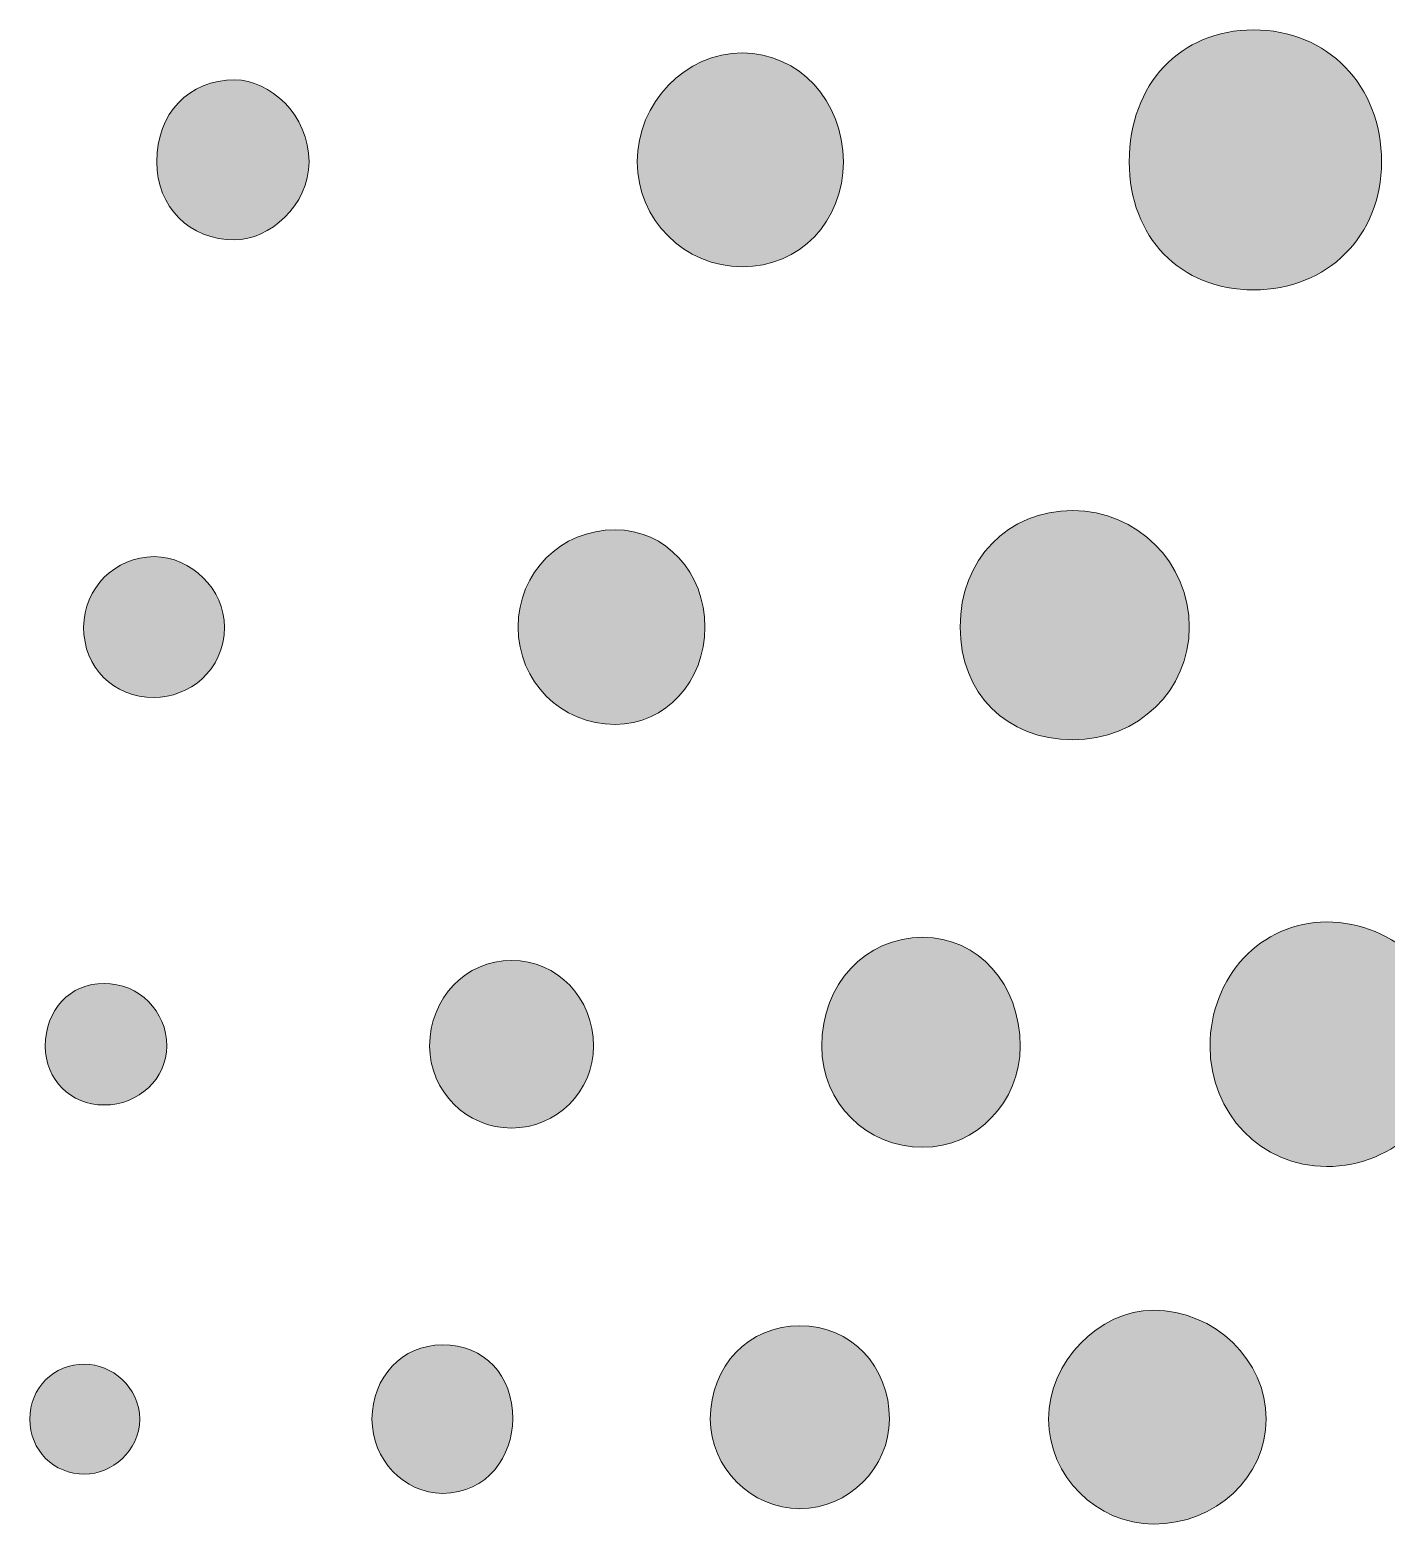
# Model space of a CAD drawing. Header units: inches. Extents: x -210 to 805, y -10 to 851.
# Drawn here: x -210 to 132.1, y 443.5 to 820.3 of the extents above; entities that cross this region are included whole.
import ezdxf

# ---------------------------------------------------------------- set-up
doc = ezdxf.new("R2010")
doc.units = ezdxf.units.IN
doc.header["$MEASUREMENT"] = 0
doc.layers.add('图层 1', color=7, linetype='Continuous')

# ---------------------------------------------------------------- blocks, each defined once
blk = doc.blocks.new('block 2')
at = {"layer": '图层 1', "true_color": 0xffffff}
h = blk.add_hatch(color=7, dxfattribs=at)
h.dxf.hatch_style = 2
edge = h.paths.add_edge_path()
edge.add_spline(control_points=[(98.69, 754.78), (117.4, 754.78), (130.99, 768.37), (130.99, 787.08), (130.99, 806.36), (117.4, 820.35), (98.69, 820.35), (80.24, 820.35), (67.36, 806.67), (67.36, 787.08), (67.36, 768.07), (80.24, 754.78), (98.69, 754.78)], knot_values=[0, 0, 0, 0, 1, 1, 1, 2, 2, 2, 3, 3, 3, 4, 4, 4, 4], degree=3, periodic=1)
h = blk.add_hatch(color=7, dxfattribs=at)
h.dxf.hatch_style = 2
edge = h.paths.add_edge_path()
edge.add_spline(control_points=[(-30.29, 760.6), (-15.75, 760.6), (-4.78, 771.99), (-4.78, 787.08), (-4.78, 802.47), (-15.99, 814.53), (-30.29, 814.53), (-44.64, 814.53), (-56.77, 801.96), (-56.77, 787.08), (-56.77, 772.48), (-44.89, 760.6), (-30.29, 760.6)], knot_values=[0, 0, 0, 0, 1, 1, 1, 2, 2, 2, 3, 3, 3, 4, 4, 4, 4], degree=3, periodic=1)
h = blk.add_hatch(color=7, dxfattribs=at)
h.dxf.hatch_style = 2
edge = h.paths.add_edge_path()
edge.add_spline(control_points=[(-158.3, 807.75), (-169.9, 807.75), (-177.99, 799.25), (-177.99, 787.08), (-177.99, 775.67), (-169.71, 767.39), (-158.3, 767.39), (-149.65, 767.39), (-139.58, 775.99), (-139.58, 787.08), (-139.58, 798.91), (-149.47, 807.75), (-158.3, 807.75)], knot_values=[0, 0, 0, 0, 1, 1, 1, 2, 2, 2, 3, 3, 3, 4, 4, 4, 4], degree=3, periodic=1)
h = blk.add_hatch(color=7, dxfattribs=at)
h.dxf.hatch_style = 2
edge = h.paths.add_edge_path()
edge.add_spline(control_points=[(53.11, 641.31), (69.59, 641.31), (82.5, 653.8), (82.5, 669.74), (82.5, 685.94), (69.31, 699.12), (53.11, 699.12), (36.64, 699.12), (24.69, 686.77), (24.69, 669.74), (24.69, 653), (36.38, 641.31), (53.11, 641.31)], knot_values=[0, 0, 0, 0, 1, 1, 1, 2, 2, 2, 3, 3, 3, 4, 4, 4, 4], degree=3, periodic=1)
h = blk.add_hatch(color=7, dxfattribs=at)
h.dxf.hatch_style = 2
edge = h.paths.add_edge_path()
edge.add_spline(control_points=[(-62.3, 694.28), (-76.06, 694.28), (-86.83, 683.5), (-86.83, 669.74), (-86.83, 655.98), (-76.06, 645.19), (-62.3, 645.19), (-49.62, 645.19), (-39.69, 655.98), (-39.69, 669.74), (-39.69, 683.5), (-49.62, 694.28), (-62.3, 694.28)], knot_values=[0, 0, 0, 0, 1, 1, 1, 2, 2, 2, 3, 3, 3, 4, 4, 4, 4], degree=3, periodic=1)
h = blk.add_hatch(color=7, dxfattribs=at)
h.dxf.hatch_style = 2
edge = h.paths.add_edge_path()
edge.add_spline(control_points=[(-178.67, 687.49), (-188.46, 687.49), (-196.43, 679.52), (-196.43, 669.74), (-196.43, 659.45), (-188.96, 651.98), (-178.67, 651.98), (-169.95, 651.98), (-160.91, 658.62), (-160.91, 669.74), (-160.91, 679.2), (-169.21, 687.49), (-178.67, 687.49)], knot_values=[0, 0, 0, 0, 1, 1, 1, 2, 2, 2, 3, 3, 3, 4, 4, 4, 4], degree=3, periodic=1)
h = blk.add_hatch(color=7, dxfattribs=at)
h.dxf.hatch_style = 2
edge = h.paths.add_edge_path()
edge.add_spline(control_points=[(148.45, 564.03), (148.45, 581.6), (134.68, 595.36), (117.11, 595.36), (100.64, 595.36), (87.73, 581.6), (87.73, 564.03), (87.73, 547.01), (100.64, 533.67), (117.11, 533.67), (134.39, 533.67), (148.45, 547.29), (148.45, 564.03)], knot_values=[0, 0, 0, 0, 1, 1, 1, 2, 2, 2, 3, 3, 3, 4, 4, 4, 4], degree=3, periodic=1)
h = blk.add_hatch(color=7, dxfattribs=at)
h.dxf.hatch_style = 2
edge = h.paths.add_edge_path()
edge.add_spline(control_points=[(15.29, 591.48), (0.75, 591.48), (-10.22, 579.68), (-10.22, 564.03), (-10.22, 549.73), (0.99, 538.52), (15.29, 538.52), (28.82, 538.52), (39.83, 549.96), (39.83, 564.03), (39.83, 579.68), (29.28, 591.48), (15.29, 591.48)], knot_values=[0, 0, 0, 0, 1, 1, 1, 2, 2, 2, 3, 3, 3, 4, 4, 4, 4], degree=3, periodic=1)
h = blk.add_hatch(color=7, dxfattribs=at)
h.dxf.hatch_style = 2
edge = h.paths.add_edge_path()
edge.add_spline(control_points=[(-88.48, 585.66), (-100.07, 585.66), (-109.14, 576.16), (-109.14, 564.03), (-109.14, 552.64), (-99.87, 543.37), (-88.48, 543.37), (-77.08, 543.37), (-67.82, 552.64), (-67.82, 564.03), (-67.82, 576.16), (-76.89, 585.66), (-88.48, 585.66)], knot_values=[0, 0, 0, 0, 1, 1, 1, 2, 2, 2, 3, 3, 3, 4, 4, 4, 4], degree=3, periodic=1)
h = blk.add_hatch(color=7, dxfattribs=at)
h.dxf.hatch_style = 2
edge = h.paths.add_edge_path()
edge.add_spline(control_points=[(-191.28, 579.85), (-199.88, 579.85), (-206.12, 573.19), (-206.12, 564.03), (-206.12, 555.56), (-199.74, 549.19), (-191.28, 549.19), (-182.56, 549.19), (-175.46, 555.85), (-175.46, 564.03), (-175.46, 572.9), (-182.41, 579.85), (-191.28, 579.85)], knot_values=[0, 0, 0, 0, 1, 1, 1, 2, 2, 2, 3, 3, 3, 4, 4, 4, 4], degree=3, periodic=1)
h = blk.add_hatch(color=7, dxfattribs=at)
h.dxf.hatch_style = 2
edge = h.paths.add_edge_path()
edge.add_spline(control_points=[(73.48, 497.41), (59.62, 497.41), (47, 484.32), (47, 469.96), (47, 455.61), (59.13, 443.48), (73.48, 443.48), (89.14, 443.48), (101.9, 455.36), (101.9, 469.96), (101.9, 484.84), (88.88, 497.41), (73.48, 497.41)], knot_values=[0, 0, 0, 0, 1, 1, 1, 2, 2, 2, 3, 3, 3, 4, 4, 4, 4], degree=3, periodic=1)
h = blk.add_hatch(color=7, dxfattribs=at)
h.dxf.hatch_style = 2
edge = h.paths.add_edge_path()
edge.add_spline(control_points=[(-15.74, 493.53), (-28.62, 493.53), (-38.35, 483.4), (-38.35, 469.96), (-38.35, 457.71), (-28, 447.36), (-15.74, 447.36), (-3.5, 447.36), (6.85, 457.71), (6.85, 469.96), (6.85, 483.4), (-2.86, 493.53), (-15.74, 493.53)], knot_values=[0, 0, 0, 0, 1, 1, 1, 2, 2, 2, 3, 3, 3, 4, 4, 4, 4], degree=3, periodic=1)
h = blk.add_hatch(color=7, dxfattribs=at)
h.dxf.hatch_style = 2
edge = h.paths.add_edge_path()
edge.add_spline(control_points=[(-105.93, 488.68), (-116.05, 488.68), (-123.69, 480.63), (-123.69, 469.96), (-123.69, 459.81), (-115.55, 451.24), (-105.93, 451.24), (-94.4, 451.24), (-88.18, 460.89), (-88.18, 469.96), (-88.18, 481.15), (-95.31, 488.68), (-105.93, 488.68)], knot_values=[0, 0, 0, 0, 1, 1, 1, 2, 2, 2, 3, 3, 3, 4, 4, 4, 4], degree=3, periodic=1)
h = blk.add_hatch(color=7, dxfattribs=at)
h.dxf.hatch_style = 2
edge = h.paths.add_edge_path()
edge.add_spline(control_points=[(-196.13, 483.84), (-204.03, 483.84), (-210, 477.87), (-210, 469.96), (-210, 462.05), (-204.03, 456.08), (-196.13, 456.08), (-189.57, 456.08), (-182.26, 461.79), (-182.26, 469.96), (-182.26, 478.14), (-189.57, 483.84), (-196.13, 483.84)], knot_values=[0, 0, 0, 0, 1, 1, 1, 2, 2, 2, 3, 3, 3, 4, 4, 4, 4], degree=3, periodic=1)
at = {"layer": '图层 1', "lineweight": 0}
for points in [[(98.69, 754.78), (117.4, 754.78), (130.99, 768.37), (130.99, 787.08), (130.99, 806.36), (117.4, 820.35), (98.69, 820.35), (80.24, 820.35), (67.36, 806.67), (67.36, 787.08), (67.36, 768.07), (80.24, 754.78), (98.69, 754.78)], [(-30.29, 760.6), (-15.75, 760.6), (-4.78, 771.99), (-4.78, 787.08), (-4.78, 802.47), (-15.99, 814.53), (-30.29, 814.53), (-44.64, 814.53), (-56.77, 801.96), (-56.77, 787.08), (-56.77, 772.48), (-44.89, 760.6), (-30.29, 760.6)], [(-158.3, 807.75), (-169.9, 807.75), (-177.99, 799.25), (-177.99, 787.08), (-177.99, 775.67), (-169.71, 767.39), (-158.3, 767.39), (-149.65, 767.39), (-139.58, 775.99), (-139.58, 787.08), (-139.58, 798.91), (-149.47, 807.75), (-158.3, 807.75)], [(53.11, 641.31), (69.59, 641.31), (82.5, 653.8), (82.5, 669.74), (82.5, 685.94), (69.31, 699.12), (53.11, 699.12), (36.64, 699.12), (24.69, 686.77), (24.69, 669.74), (24.69, 653), (36.38, 641.31), (53.11, 641.31)], [(-62.3, 694.28), (-76.06, 694.28), (-86.83, 683.5), (-86.83, 669.74), (-86.83, 655.98), (-76.06, 645.19), (-62.3, 645.19), (-49.62, 645.19), (-39.69, 655.98), (-39.69, 669.74), (-39.69, 683.5), (-49.62, 694.28), (-62.3, 694.28)], [(-178.67, 687.49), (-188.46, 687.49), (-196.43, 679.52), (-196.43, 669.74), (-196.43, 659.45), (-188.96, 651.98), (-178.67, 651.98), (-169.95, 651.98), (-160.91, 658.62), (-160.91, 669.74), (-160.91, 679.2), (-169.21, 687.49), (-178.67, 687.49)], [(148.45, 564.03), (148.45, 581.6), (134.68, 595.36), (117.11, 595.36), (100.64, 595.36), (87.73, 581.6), (87.73, 564.03), (87.73, 547.01), (100.64, 533.67), (117.11, 533.67), (134.39, 533.67), (148.45, 547.29), (148.45, 564.03)], [(15.29, 591.48), (0.75, 591.48), (-10.22, 579.68), (-10.22, 564.03), (-10.22, 549.73), (0.99, 538.52), (15.29, 538.52), (28.82, 538.52), (39.83, 549.96), (39.83, 564.03), (39.83, 579.68), (29.28, 591.48), (15.29, 591.48)], [(-88.48, 585.66), (-100.07, 585.66), (-109.14, 576.16), (-109.14, 564.03), (-109.14, 552.64), (-99.87, 543.37), (-88.48, 543.37), (-77.08, 543.37), (-67.82, 552.64), (-67.82, 564.03), (-67.82, 576.16), (-76.89, 585.66), (-88.48, 585.66)], [(-191.28, 579.85), (-199.88, 579.85), (-206.12, 573.19), (-206.12, 564.03), (-206.12, 555.56), (-199.74, 549.19), (-191.28, 549.19), (-182.56, 549.19), (-175.46, 555.85), (-175.46, 564.03), (-175.46, 572.9), (-182.41, 579.85), (-191.28, 579.85)], [(73.48, 497.41), (59.62, 497.41), (47, 484.32), (47, 469.96), (47, 455.61), (59.13, 443.48), (73.48, 443.48), (89.14, 443.48), (101.9, 455.36), (101.9, 469.96), (101.9, 484.84), (88.88, 497.41), (73.48, 497.41)], [(-15.74, 493.53), (-28.62, 493.53), (-38.35, 483.4), (-38.35, 469.96), (-38.35, 457.71), (-28, 447.36), (-15.74, 447.36), (-3.5, 447.36), (6.85, 457.71), (6.85, 469.96), (6.85, 483.4), (-2.86, 493.53), (-15.74, 493.53)], [(-105.93, 488.68), (-116.05, 488.68), (-123.69, 480.63), (-123.69, 469.96), (-123.69, 459.81), (-115.55, 451.24), (-105.93, 451.24), (-94.4, 451.24), (-88.18, 460.89), (-88.18, 469.96), (-88.18, 481.15), (-95.31, 488.68), (-105.93, 488.68)], [(-196.13, 483.84), (-204.03, 483.84), (-210, 477.87), (-210, 469.96), (-210, 462.05), (-204.03, 456.08), (-196.13, 456.08), (-189.57, 456.08), (-182.26, 461.79), (-182.26, 469.96), (-182.26, 478.14), (-189.57, 483.84), (-196.13, 483.84)]]:
    blk.add_open_spline(points, degree=3, knots=[0, 0, 0, 0, 1, 1, 1, 2, 2, 2, 3, 3, 3, 4, 4, 4, 4], dxfattribs=at)

msp = doc.modelspace()

# ---------------------------------------------------------------- block references
at = {"layer": '图层 1'}
msp.add_blockref('block 2', (0, 0), dxfattribs=at)

doc.saveas('drawing.dxf')
